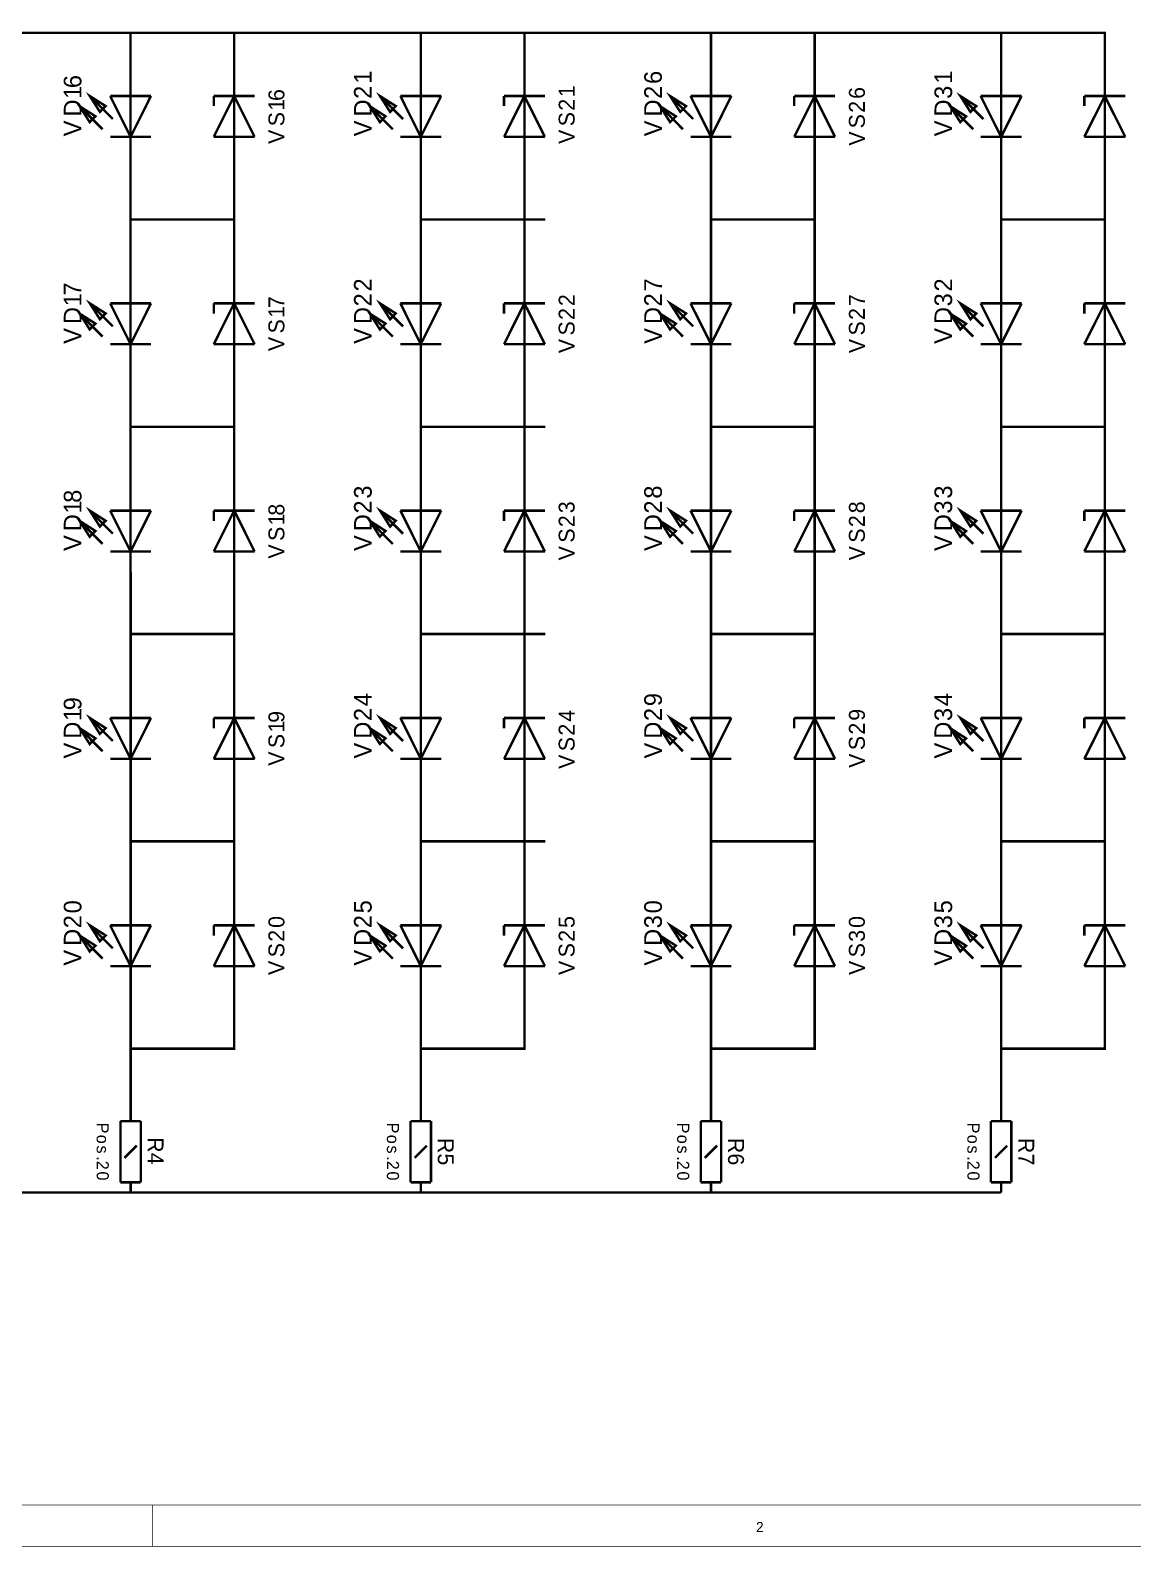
# Model space of a CAD drawing. Header units: millimetres. Extents: x 0 to 35.4, y 0 to 11.1.
# Drawn here: x 5.32 to 10.64, y 0 to 7.31 of the extents above; entities that cross this region are included whole.
import ezdxf

# ---------------------------------------------------------------- set-up
doc = ezdxf.new("R2010")
doc.units = ezdxf.units.MM
doc.header["$MEASUREMENT"] = 0
doc.layers.add('Sheet', color=255, linetype='Continuous')

msp = doc.modelspace()

# ---------------------------------------------------------------- linework, layer by layer
at = {"layer": 'Sheet'}
for points, const_width in [([(0.0017, 11.1), (0.0017, 0), (35.4331, 0), (35.4331, 11.1), (0.0017, 11.1), (0.0017, 11.1)], 0.0039), ([(0.0017, 11.1), (35.4331, 11.1), (35.4331, 0), (0.0017, 0), (0.0017, 11.1)], 0.0039), ([(0.2022, 10.8995), (0.2022, 0.1988), (35.2326, 0.1988), (35.2326, 10.8995), (0.2022, 10.8995), (0.2022, 10.8995)], 0.0039), ([(0.2022, 10.8995), (35.2326, 10.8995), (35.2326, 0.1988), (0.2022, 0.1988), (0.2022, 10.8995)], 0.0039), ([(5.6313, 6.8972), (5.6035, 6.8694), (5.5548, 6.9461), (5.6313, 6.8972)], 0.0118), ([(5.6313, 6.8972), (5.6035, 6.8694), (5.5548, 6.9461), (5.6313, 6.8972)], 0.0039), ([(5.6806, 6.9465), (5.6528, 6.9187), (5.6041, 6.9951), (5.6806, 6.9465)], 0.0118), ([(5.6806, 6.9465), (5.6528, 6.9187), (5.6041, 6.9951), (5.6806, 6.9465)], 0.0039), ([(7.0312, 6.8972), (7.0037, 6.8692), (6.9548, 6.9461), (7.0312, 6.8972)], 0.0118), ([(7.0312, 6.8972), (7.0037, 6.8692), (6.9548, 6.9461), (7.0312, 6.8972)], 0.0039), ([(7.0805, 6.9465), (7.0529, 6.9185), (7.0041, 6.9949), (7.0805, 6.9465)], 0.0118), ([(7.0805, 6.9465), (7.0529, 6.9185), (7.0041, 6.9949), (7.0805, 6.9465)], 0.0039), ([(8.4314, 6.8972), (8.4034, 6.8692), (8.3549, 6.9461), (8.4314, 6.8972)], 0.0118), ([(8.4314, 6.8972), (8.4034, 6.8692), (8.3549, 6.9461), (8.4314, 6.8972)], 0.0039), ([(8.4807, 6.9465), (8.4527, 6.9185), (8.4038, 6.9949), (8.4807, 6.9465)], 0.0118), ([(8.4807, 6.9465), (8.4527, 6.9185), (8.4038, 6.9949), (8.4807, 6.9465)], 0.0039), ([(9.8311, 6.8972), (9.8035, 6.8692), (9.7547, 6.9461), (9.8311, 6.8972)], 0.0118), ([(9.8311, 6.8972), (9.8035, 6.8692), (9.7547, 6.9461), (9.8311, 6.8972)], 0.0039), ([(9.8804, 6.9465), (9.8524, 6.9185), (9.804, 6.9949), (9.8804, 6.9465)], 0.0118), ([(9.8804, 6.9465), (9.8524, 6.9185), (9.804, 6.9949), (9.8804, 6.9465)], 0.0039), ([(5.6806, 5.9464), (5.6528, 5.9186), (5.6041, 5.9951), (5.6806, 5.9464)], 0.0118), ([(5.6806, 5.9464), (5.6528, 5.9186), (5.6041, 5.9951), (5.6806, 5.9464)], 0.0039), ([(7.0805, 5.9464), (7.0529, 5.9184), (7.0041, 5.9949), (7.0805, 5.9464)], 0.0118), ([(7.0805, 5.9464), (7.0529, 5.9184), (7.0041, 5.9949), (7.0805, 5.9464)], 0.0039), ([(8.4807, 5.9464), (8.4527, 5.9184), (8.4038, 5.9949), (8.4807, 5.9464)], 0.0118), ([(8.4807, 5.9464), (8.4527, 5.9184), (8.4038, 5.9949), (8.4807, 5.9464)], 0.0039), ([(9.8804, 5.9464), (9.8524, 5.9184), (9.804, 5.9949), (9.8804, 5.9464)], 0.0118), ([(9.8804, 5.9464), (9.8524, 5.9184), (9.804, 5.9949), (9.8804, 5.9464)], 0.0039), ([(5.6313, 5.8973), (5.6035, 5.8694), (5.5548, 5.946), (5.6313, 5.8973)], 0.0118), ([(5.6313, 5.8973), (5.6035, 5.8694), (5.5548, 5.946), (5.6313, 5.8973)], 0.0039), ([(7.0312, 5.8971), (7.0037, 5.8691), (6.9548, 5.946), (7.0312, 5.8971)], 0.0118), ([(7.0312, 5.8971), (7.0037, 5.8691), (6.9548, 5.946), (7.0312, 5.8971)], 0.0039), ([(8.4314, 5.8971), (8.4034, 5.8691), (8.3549, 5.946), (8.4314, 5.8971)], 0.0118), ([(8.4314, 5.8971), (8.4034, 5.8691), (8.3549, 5.946), (8.4314, 5.8971)], 0.0039), ([(9.8311, 5.8971), (9.8035, 5.8691), (9.7547, 5.946), (9.8311, 5.8971)], 0.0118), ([(9.8311, 5.8971), (9.8035, 5.8691), (9.7547, 5.946), (9.8311, 5.8971)], 0.0039), ([(5.6806, 4.9464), (5.6528, 4.9186), (5.6041, 4.9953), (5.6806, 4.9464)], 0.0118), ([(5.6806, 4.9464), (5.6528, 4.9186), (5.6041, 4.9953), (5.6806, 4.9464)], 0.0039), ([(7.0805, 4.9464), (7.0529, 4.9184), (7.0041, 4.9953), (7.0805, 4.9464)], 0.0118), ([(7.0805, 4.9464), (7.0529, 4.9184), (7.0041, 4.9953), (7.0805, 4.9464)], 0.0039), ([(8.4807, 4.9464), (8.4527, 4.9184), (8.4038, 4.9953), (8.4807, 4.9464)], 0.0118), ([(8.4807, 4.9464), (8.4527, 4.9184), (8.4038, 4.9953), (8.4807, 4.9464)], 0.0039), ([(9.8804, 4.9464), (9.8524, 4.9184), (9.804, 4.9953), (9.8804, 4.9464)], 0.0118), ([(9.8804, 4.9464), (9.8524, 4.9184), (9.804, 4.9953), (9.8804, 4.9464)], 0.0039), ([(5.6313, 4.8973), (5.6035, 4.8695), (5.5548, 4.946), (5.6313, 4.8973)], 0.0118), ([(5.6313, 4.8973), (5.6035, 4.8695), (5.5548, 4.946), (5.6313, 4.8973)], 0.0039), ([(7.0312, 4.8971), (7.0037, 4.8695), (6.9548, 4.946), (7.0312, 4.8971)], 0.0118), ([(7.0312, 4.8971), (7.0037, 4.8695), (6.9548, 4.946), (7.0312, 4.8971)], 0.0039), ([(8.4314, 4.8971), (8.4034, 4.8695), (8.3549, 4.946), (8.4314, 4.8971)], 0.0118), ([(8.4314, 4.8971), (8.4034, 4.8695), (8.3549, 4.946), (8.4314, 4.8971)], 0.0039), ([(9.8311, 4.8971), (9.8035, 4.8695), (9.7547, 4.946), (9.8311, 4.8971)], 0.0118), ([(9.8311, 4.8971), (9.8035, 4.8695), (9.7547, 4.946), (9.8311, 4.8971)], 0.0039), ([(5.6315, 3.897), (5.6035, 3.8695), (5.5551, 3.9459), (5.6315, 3.897)], 0.0118), ([(5.6315, 3.897), (5.6035, 3.8695), (5.5551, 3.9459), (5.6315, 3.897)], 0.0039), ([(5.6808, 3.9463), (5.6528, 3.9183), (5.6043, 3.9952), (5.6808, 3.9463)], 0.0118), ([(5.6808, 3.9463), (5.6528, 3.9183), (5.6043, 3.9952), (5.6808, 3.9463)], 0.0039), ([(7.0312, 3.897), (7.0037, 3.8695), (6.9548, 3.9459), (7.0312, 3.897)], 0.0118), ([(7.0312, 3.897), (7.0037, 3.8695), (6.9548, 3.9459), (7.0312, 3.897)], 0.0039), ([(7.0805, 3.9463), (7.0529, 3.9183), (7.0041, 3.9952), (7.0805, 3.9463)], 0.0118), ([(7.0805, 3.9463), (7.0529, 3.9183), (7.0041, 3.9952), (7.0805, 3.9463)], 0.0039), ([(8.4314, 3.897), (8.4034, 3.8695), (8.3549, 3.9459), (8.4314, 3.897)], 0.0118), ([(8.4314, 3.897), (8.4034, 3.8695), (8.3549, 3.9459), (8.4314, 3.897)], 0.0039), ([(8.4807, 3.9463), (8.4527, 3.9183), (8.4038, 3.9952), (8.4807, 3.9463)], 0.0118), ([(8.4807, 3.9463), (8.4527, 3.9183), (8.4038, 3.9952), (8.4807, 3.9463)], 0.0039), ([(9.8311, 3.897), (9.8035, 3.8695), (9.7547, 3.9459), (9.8311, 3.897)], 0.0118), ([(9.8311, 3.897), (9.8035, 3.8695), (9.7547, 3.9459), (9.8311, 3.897)], 0.0039), ([(9.8804, 3.9463), (9.8524, 3.9183), (9.804, 3.9952), (9.8804, 3.9463)], 0.0118), ([(9.8804, 3.9463), (9.8524, 3.9183), (9.804, 3.9952), (9.8804, 3.9463)], 0.0039), ([(5.6808, 2.9463), (5.6528, 2.9187), (5.6043, 2.9951), (5.6808, 2.9463)], 0.0118), ([(5.6808, 2.9463), (5.6528, 2.9187), (5.6043, 2.9951), (5.6808, 2.9463)], 0.0039), ([(7.0805, 2.9463), (7.0529, 2.9187), (7.0041, 2.9951), (7.0805, 2.9463)], 0.0118), ([(7.0805, 2.9463), (7.0529, 2.9187), (7.0041, 2.9951), (7.0805, 2.9463)], 0.0039), ([(8.4807, 2.9463), (8.4527, 2.9187), (8.4038, 2.9951), (8.4807, 2.9463)], 0.0118), ([(8.4807, 2.9463), (8.4527, 2.9187), (8.4038, 2.9951), (8.4807, 2.9463)], 0.0039), ([(9.8804, 2.9463), (9.8524, 2.9187), (9.804, 2.9951), (9.8804, 2.9463)], 0.0118), ([(9.8804, 2.9463), (9.8524, 2.9187), (9.804, 2.9951), (9.8804, 2.9463)], 0.0039), ([(5.6315, 2.897), (5.6035, 2.8694), (5.5551, 2.9459), (5.6315, 2.897)], 0.0118), ([(5.6315, 2.897), (5.6035, 2.8694), (5.5551, 2.9459), (5.6315, 2.897)], 0.0039), ([(7.0312, 2.897), (7.0037, 2.8694), (6.9548, 2.9459), (7.0312, 2.897)], 0.0118), ([(7.0312, 2.897), (7.0037, 2.8694), (6.9548, 2.9459), (7.0312, 2.897)], 0.0039), ([(8.4314, 2.897), (8.4034, 2.8694), (8.3549, 2.9459), (8.4314, 2.897)], 0.0118), ([(8.4314, 2.897), (8.4034, 2.8694), (8.3549, 2.9459), (8.4314, 2.897)], 0.0039), ([(9.8311, 2.897), (9.8035, 2.8694), (9.7547, 2.9459), (9.8311, 2.897)], 0.0118), ([(9.8311, 2.897), (9.8035, 2.8694), (9.7547, 2.9459), (9.8311, 2.897)], 0.0039)]:
    msp.add_lwpolyline(points, close=True, dxfattribs=dict(at, const_width=const_width))
for points, const_width in [([(1.6015, 7.0935), (1.6015, 7.2999), (2.1011, 7.2999), (3.0012, 7.2999), (3.5012, 7.2999), (4.4009, 7.2999), (4.9009, 7.2999), (5.8011, 7.2999), (6.3011, 7.2999), (7.2008, 7.2999), (7.7008, 7.2999), (8.601, 7.2999), (9.101, 7.2999), (10.0007, 7.2999), (10.5007, 7.2999), (10.5007, 7.0935)], 0.0118), ([(5.8009, 7.0935), (5.8009, 7.2999)], 0.0118), ([(6.3009, 7.2999), (6.3009, 7.0935)], 0.0118), ([(7.2008, 7.0935), (7.2008, 7.2999)], 0.0118), ([(7.7008, 7.2999), (7.7008, 7.0935)], 0.0118), ([(8.601, 7.0935), (8.601, 7.2999)], 0.0118), ([(9.101, 7.2999), (9.101, 7.0935)], 0.0118), ([(10.0007, 7.0935), (10.0007, 7.2999)], 0.0118), ([(5.8009, 6.9951), (5.8009, 7.0935)], 0.0118), ([(6.3009, 6.9951), (6.3009, 7.0935)], 0.0118), ([(7.2008, 6.9949), (7.2008, 7.0935)], 0.0118), ([(7.7008, 6.9949), (7.7008, 7.0935)], 0.0118), ([(8.601, 6.9949), (8.601, 7.0935)], 0.0118), ([(9.101, 6.9949), (9.101, 7.0935)], 0.0118), ([(10.0007, 6.9949), (10.0007, 7.0935)], 0.0118), ([(10.5007, 6.9949), (10.5007, 7.0935)], 0.0118), ([(5.6662, 6.8345), (5.5548, 6.9461)], 0.0118), ([(5.7155, 6.8838), (5.6041, 6.9951)], 0.0118), ([(5.6806, 6.9465), (5.6041, 6.9951)], 0.0118), ([(5.6528, 6.9187), (5.6041, 6.9951)], 0.0118), ([(5.7025, 6.9951), (5.8992, 6.9951)], 0.0118), ([(5.7025, 6.9951), (5.8009, 6.7984)], 0.0118), ([(5.8992, 6.9951), (5.8009, 6.7984)], 0.0118), ([(5.8009, 6.7984), (5.8009, 6.9951)], 0.0118), ([(6.3992, 6.9951), (6.2025, 6.9951)], 0.0118), ([(6.2025, 6.7984), (6.3009, 6.9951)], 0.0118), ([(6.2025, 6.9951), (6.2025, 6.9461)], 0.0118), ([(6.3009, 6.7984), (6.3009, 6.9951)], 0.0118), ([(6.3009, 6.9951), (6.3992, 6.7984)], 0.0118), ([(7.0663, 6.8345), (6.9548, 6.9461)], 0.0118), ([(7.1156, 6.8838), (7.0041, 6.9949)], 0.0118), ([(7.0805, 6.9465), (7.0041, 6.9949)], 0.0118), ([(7.0529, 6.9185), (7.0041, 6.9949)], 0.0118), ([(7.1027, 6.9949), (7.2994, 6.9949)], 0.0118), ([(7.1027, 6.9949), (7.2008, 6.7982)], 0.0118), ([(7.2994, 6.9949), (7.2008, 6.7982)], 0.0118), ([(7.2008, 6.7982), (7.2008, 6.9949)], 0.0118), ([(7.7994, 6.9949), (7.6026, 6.9949)], 0.0118), ([(7.6026, 6.7982), (7.7008, 6.9949)], 0.0118), ([(7.6026, 6.9949), (7.6026, 6.9461)], 0.0118), ([(7.7008, 6.7982), (7.7008, 6.9949)], 0.0118), ([(7.7008, 6.9949), (7.7994, 6.7982)], 0.0118), ([(8.466, 6.8345), (8.3549, 6.9461)], 0.0118), ([(8.5153, 6.8838), (8.4038, 6.9949)], 0.0118), ([(8.4807, 6.9465), (8.4038, 6.9949)], 0.0118), ([(8.4527, 6.9185), (8.4038, 6.9949)], 0.0118), ([(8.5024, 6.9949), (8.6991, 6.9949)], 0.0118), ([(8.5024, 6.9949), (8.601, 6.7982)], 0.0118), ([(8.6991, 6.9949), (8.601, 6.7982)], 0.0118), ([(8.601, 6.7982), (8.601, 6.9949)], 0.0118), ([(9.1991, 6.9949), (9.0024, 6.9949)], 0.0118), ([(9.0024, 6.7982), (9.101, 6.9949)], 0.0118), ([(9.0024, 6.9949), (9.0024, 6.9461)], 0.0118), ([(9.101, 6.7982), (9.101, 6.9949)], 0.0118), ([(9.101, 6.9949), (9.1991, 6.7982)], 0.0118), ([(9.8662, 6.8345), (9.7547, 6.9461)], 0.0118), ([(9.9151, 6.8838), (9.804, 6.9949)], 0.0118), ([(9.8804, 6.9465), (9.804, 6.9949)], 0.0118), ([(9.8524, 6.9185), (9.804, 6.9949)], 0.0118), ([(9.9021, 6.9949), (10.0993, 6.9949)], 0.0118), ([(9.9021, 6.9949), (10.0007, 6.7982)], 0.0118), ([(10.0993, 6.9949), (10.0007, 6.7982)], 0.0118), ([(10.0007, 6.7982), (10.0007, 6.9949)], 0.0118), ([(10.5993, 6.9949), (10.4021, 6.9949)], 0.0118), ([(10.4021, 6.7982), (10.5007, 6.9949)], 0.0118), ([(10.4021, 6.9949), (10.4021, 6.9461)], 0.0118), ([(10.5007, 6.7982), (10.5007, 6.9949)], 0.0118), ([(10.5007, 6.9949), (10.5993, 6.7982)], 0.0118), ([(5.7025, 6.7984), (5.8992, 6.7984)], 0.0118), ([(5.8009, 6.7984), (5.8009, 6.6998)], 0.0118), ([(6.3992, 6.7984), (6.2025, 6.7984)], 0.0118), ([(6.3009, 6.7984), (6.3009, 6.6998)], 0.0118), ([(7.1027, 6.7982), (7.2994, 6.7982)], 0.0118), ([(7.2008, 6.7982), (7.2008, 6.6996)], 0.0118), ([(7.7994, 6.7982), (7.6026, 6.7982)], 0.0118), ([(7.7008, 6.7982), (7.7008, 6.6996)], 0.0118), ([(8.5024, 6.7982), (8.6991, 6.7982)], 0.0118), ([(8.601, 6.7982), (8.601, 6.6996)], 0.0118), ([(9.1991, 6.7982), (9.0024, 6.7982)], 0.0118), ([(9.101, 6.7982), (9.101, 6.6996)], 0.0118), ([(9.9021, 6.7982), (10.0993, 6.7982)], 0.0118), ([(10.0007, 6.7982), (10.0007, 6.6996)], 0.0118), ([(10.5993, 6.7982), (10.4021, 6.7982)], 0.0118), ([(10.5007, 6.7982), (10.5007, 6.6996)], 0.0118), ([(5.8009, 6.6998), (5.8009, 6.3999), (5.8009, 6.0937)], 0.0118), ([(6.3009, 6.6998), (6.3009, 6.3999), (6.3009, 6.0937)], 0.0118), ([(7.2008, 6.6996), (7.2008, 6.3997)], 0.0118), ([(7.7008, 6.6996), (7.7008, 6.3997), (7.7008, 6.0935)], 0.0118), ([(8.601, 6.6996), (8.601, 6.3997), (8.601, 6.0935)], 0.0118), ([(9.101, 6.6996), (9.101, 6.3997), (9.101, 6.0935)], 0.0118), ([(10.0007, 6.6996), (10.0007, 6.3997), (10.0007, 6.0935)], 0.0118), ([(10.5007, 6.6996), (10.5007, 6.3997), (10.5007, 6.0935)], 0.0118), ([(6.3009, 6.3999), (5.8009, 6.3999)], 0.0118), ([(7.2008, 6.0935), (7.2008, 6.3997), (7.7008, 6.3997), (7.8011, 6.3997)], 0.0118), ([(9.101, 6.3997), (8.601, 6.3997)], 0.0118), ([(10.5007, 6.3997), (10.0007, 6.3997)], 0.0118), ([(5.8009, 5.9951), (5.8009, 6.0937)], 0.0118), ([(6.3009, 5.9951), (6.3009, 6.0937)], 0.0118), ([(7.2008, 5.9949), (7.2008, 6.0935)], 0.0118), ([(7.7008, 5.9949), (7.7008, 6.0935)], 0.0118), ([(8.601, 5.9949), (8.601, 6.0935)], 0.0118), ([(9.101, 5.9949), (9.101, 6.0935)], 0.0118), ([(10.0007, 5.9949), (10.0007, 6.0935)], 0.0118), ([(10.5007, 5.9949), (10.5007, 6.0935)], 0.0118), ([(5.7155, 5.8838), (5.6041, 5.9951)], 0.0118), ([(5.6806, 5.9464), (5.6041, 5.9951)], 0.0118), ([(5.6528, 5.9186), (5.6041, 5.9951)], 0.0118), ([(5.7025, 5.9951), (5.8992, 5.9951)], 0.0118), ([(5.7025, 5.9951), (5.8009, 5.7983)], 0.0118), ([(5.8992, 5.9951), (5.8009, 5.7983)], 0.0118), ([(5.8009, 5.7983), (5.8009, 5.9951)], 0.0118), ([(6.3992, 5.9951), (6.2025, 5.9951)], 0.0118), ([(6.2025, 5.7983), (6.3009, 5.9951)], 0.0118), ([(6.2025, 5.9951), (6.2025, 5.946)], 0.0118), ([(6.3009, 5.7983), (6.3009, 5.9951)], 0.0118), ([(6.3009, 5.9951), (6.3992, 5.7983)], 0.0118), ([(7.1156, 5.8838), (7.0041, 5.9949)], 0.0118), ([(7.0805, 5.9464), (7.0041, 5.9949)], 0.0118), ([(7.0529, 5.9184), (7.0041, 5.9949)], 0.0118), ([(7.1027, 5.9949), (7.2994, 5.9949)], 0.0118), ([(7.1027, 5.9949), (7.2008, 5.7981)], 0.0118), ([(7.2994, 5.9949), (7.2008, 5.7981)], 0.0118), ([(7.2008, 5.7981), (7.2008, 5.9949)], 0.0118), ([(7.7994, 5.9949), (7.6026, 5.9949)], 0.0118), ([(7.6026, 5.7981), (7.7008, 5.9949)], 0.0118), ([(7.6026, 5.9949), (7.6026, 5.946)], 0.0118), ([(7.7008, 5.7981), (7.7008, 5.9949)], 0.0118), ([(7.7008, 5.9949), (7.7994, 5.7981)], 0.0118), ([(8.5153, 5.8838), (8.4038, 5.9949)], 0.0118), ([(8.4807, 5.9464), (8.4038, 5.9949)], 0.0118), ([(8.4527, 5.9184), (8.4038, 5.9949)], 0.0118), ([(8.5024, 5.9949), (8.6991, 5.9949)], 0.0118), ([(8.5024, 5.9949), (8.601, 5.7981)], 0.0118), ([(8.6991, 5.9949), (8.601, 5.7981)], 0.0118), ([(8.601, 5.7981), (8.601, 5.9949)], 0.0118), ([(9.1991, 5.9949), (9.0024, 5.9949)], 0.0118), ([(9.0024, 5.7981), (9.101, 5.9949)], 0.0118), ([(9.0024, 5.9949), (9.0024, 5.946)], 0.0118), ([(9.101, 5.7981), (9.101, 5.9949)], 0.0118), ([(9.101, 5.9949), (9.1991, 5.7981)], 0.0118), ([(9.9151, 5.8838), (9.804, 5.9949)], 0.0118), ([(9.8804, 5.9464), (9.804, 5.9949)], 0.0118), ([(9.8524, 5.9184), (9.804, 5.9949)], 0.0118), ([(9.9021, 5.9949), (10.0993, 5.9949)], 0.0118), ([(9.9021, 5.9949), (10.0007, 5.7981)], 0.0118), ([(10.0993, 5.9949), (10.0007, 5.7981)], 0.0118), ([(10.0007, 5.7981), (10.0007, 5.9949)], 0.0118), ([(10.5993, 5.9949), (10.4021, 5.9949)], 0.0118), ([(10.4021, 5.7981), (10.5007, 5.9949)], 0.0118), ([(10.4021, 5.9949), (10.4021, 5.946)], 0.0118), ([(10.5007, 5.7981), (10.5007, 5.9949)], 0.0118), ([(10.5007, 5.9949), (10.5993, 5.7981)], 0.0118), ([(5.6662, 5.8347), (5.5548, 5.946)], 0.0118), ([(7.0663, 5.8345), (6.9548, 5.946)], 0.0118), ([(8.466, 5.8345), (8.3549, 5.946)], 0.0118), ([(9.8662, 5.8345), (9.7547, 5.946)], 0.0118), ([(5.7025, 5.7983), (5.8992, 5.7983)], 0.0118), ([(5.8009, 5.7983), (5.8009, 5.7)], 0.0118), ([(6.3992, 5.7983), (6.2025, 5.7983)], 0.0118), ([(6.3009, 5.7983), (6.3009, 5.7)], 0.0118), ([(7.1027, 5.7981), (7.2994, 5.7981)], 0.0118), ([(7.2008, 5.7981), (7.2008, 5.7)], 0.0118), ([(7.7994, 5.7981), (7.6026, 5.7981)], 0.0118), ([(7.7008, 5.7981), (7.7008, 5.7)], 0.0118), ([(8.5024, 5.7981), (8.6991, 5.7981)], 0.0118), ([(8.601, 5.7981), (8.601, 5.7)], 0.0118), ([(9.1991, 5.7981), (9.0024, 5.7981)], 0.0118), ([(9.101, 5.7981), (9.101, 5.7)], 0.0118), ([(9.9021, 5.7981), (10.0993, 5.7981)], 0.0118), ([(10.0007, 5.7981), (10.0007, 5.7)], 0.0118), ([(10.5993, 5.7981), (10.4021, 5.7981)], 0.0118), ([(10.5007, 5.7981), (10.5007, 5.7)], 0.0118), ([(5.8009, 5.7), (5.8009, 5.3998), (5.8009, 5.0936)], 0.0118), ([(6.3009, 5.7), (6.3009, 5.3998), (6.3009, 5.0936)], 0.0118), ([(7.2008, 5.7), (7.2008, 5.3996)], 0.0118), ([(7.7008, 5.7), (7.7008, 5.3996), (7.7008, 5.0934)], 0.0118), ([(8.601, 5.7), (8.601, 5.3996), (8.601, 5.0934)], 0.0118), ([(9.101, 5.7), (9.101, 5.3996), (9.101, 5.0934)], 0.0118), ([(10.0007, 5.7), (10.0007, 5.3996), (10.0007, 5.0934)], 0.0118), ([(10.5007, 5.7), (10.5007, 5.3996), (10.5007, 5.0934)], 0.0118), ([(6.3009, 5.3998), (5.8009, 5.3998)], 0.0118), ([(7.2008, 5.0934), (7.2008, 5.3996), (7.7008, 5.3996), (7.8011, 5.3996)], 0.0118), ([(9.101, 5.3996), (8.601, 5.3996)], 0.0118), ([(10.5007, 5.3996), (10.0007, 5.3996)], 0.0118), ([(5.8009, 4.9953), (5.8009, 5.0936)], 0.0118), ([(6.3009, 4.9953), (6.3009, 5.0936)], 0.0118), ([(7.2008, 4.9953), (7.2008, 5.0934)], 0.0118), ([(7.7008, 4.9953), (7.7008, 5.0934)], 0.0118), ([(8.601, 4.9953), (8.601, 5.0934)], 0.0118), ([(9.101, 4.9953), (9.101, 5.0934)], 0.0118), ([(10.0007, 4.9953), (10.0007, 5.0934)], 0.0118), ([(10.5007, 4.9953), (10.5007, 5.0934)], 0.0118), ([(5.7155, 4.8837), (5.6041, 4.9953)], 0.0118), ([(5.6806, 4.9464), (5.6041, 4.9953)], 0.0118), ([(5.6528, 4.9186), (5.6041, 4.9953)], 0.0118), ([(5.7025, 4.9953), (5.8992, 4.9953)], 0.0118), ([(5.7025, 4.9953), (5.8009, 4.7983)], 0.0118), ([(5.8992, 4.9953), (5.8009, 4.7983)], 0.0118), ([(5.8009, 4.7983), (5.8009, 4.9953)], 0.0118), ([(6.3992, 4.9953), (6.2025, 4.9953)], 0.0118), ([(6.2025, 4.7983), (6.3009, 4.9953)], 0.0118), ([(6.2025, 4.9953), (6.2025, 4.946)], 0.0118), ([(6.3009, 4.7983), (6.3009, 4.9953)], 0.0118), ([(6.3009, 4.9953), (6.3992, 4.7983)], 0.0118), ([(7.1156, 4.8837), (7.0041, 4.9953)], 0.0118), ([(7.0805, 4.9464), (7.0041, 4.9953)], 0.0118), ([(7.0529, 4.9184), (7.0041, 4.9953)], 0.0118), ([(7.1027, 4.9953), (7.2994, 4.9953)], 0.0118), ([(7.1027, 4.9953), (7.2008, 4.7981)], 0.0118), ([(7.2994, 4.9953), (7.2008, 4.7981)], 0.0118), ([(7.2008, 4.7981), (7.2008, 4.9953)], 0.0118), ([(7.7994, 4.9953), (7.6026, 4.9953)], 0.0118), ([(7.6026, 4.7981), (7.7008, 4.9953)], 0.0118), ([(7.6026, 4.9953), (7.6026, 4.946)], 0.0118), ([(7.7008, 4.7981), (7.7008, 4.9953)], 0.0118), ([(7.7008, 4.9953), (7.7994, 4.7981)], 0.0118), ([(8.5153, 4.8837), (8.4038, 4.9953)], 0.0118), ([(8.4807, 4.9464), (8.4038, 4.9953)], 0.0118), ([(8.4527, 4.9184), (8.4038, 4.9953)], 0.0118), ([(8.5024, 4.9953), (8.6991, 4.9953)], 0.0118), ([(8.5024, 4.9953), (8.601, 4.7981)], 0.0118), ([(8.6991, 4.9953), (8.601, 4.7981)], 0.0118), ([(8.601, 4.7981), (8.601, 4.9953)], 0.0118), ([(9.1991, 4.9953), (9.0024, 4.9953)], 0.0118), ([(9.0024, 4.7981), (9.101, 4.9953)], 0.0118), ([(9.0024, 4.9953), (9.0024, 4.946)], 0.0118), ([(9.101, 4.7981), (9.101, 4.9953)], 0.0118), ([(9.101, 4.9953), (9.1991, 4.7981)], 0.0118), ([(9.9151, 4.8837), (9.804, 4.9953)], 0.0118), ([(9.8804, 4.9464), (9.804, 4.9953)], 0.0118), ([(9.8524, 4.9184), (9.804, 4.9953)], 0.0118), ([(9.9021, 4.9953), (10.0993, 4.9953)], 0.0118), ([(9.9021, 4.9953), (10.0007, 4.7981)], 0.0118), ([(10.0993, 4.9953), (10.0007, 4.7981)], 0.0118), ([(10.0007, 4.7981), (10.0007, 4.9953)], 0.0118), ([(10.5993, 4.9953), (10.4021, 4.9953)], 0.0118), ([(10.4021, 4.7981), (10.5007, 4.9953)], 0.0118), ([(10.4021, 4.9953), (10.4021, 4.946)], 0.0118), ([(10.5007, 4.7981), (10.5007, 4.9953)], 0.0118), ([(10.5007, 4.9953), (10.5993, 4.7981)], 0.0118), ([(5.6662, 4.8346), (5.5548, 4.946)], 0.0118), ([(7.0663, 4.8344), (6.9548, 4.946)], 0.0118), ([(8.466, 4.8344), (8.3549, 4.946)], 0.0118), ([(9.8662, 4.8344), (9.7547, 4.946)], 0.0118), ([(5.7025, 4.7983), (5.8992, 4.7983)], 0.0118), ([(5.8009, 4.7983), (5.8009, 4.6999)], 0.0118), ([(6.3992, 4.7983), (6.2025, 4.7983)], 0.0118), ([(6.3009, 4.7983), (6.3009, 4.6999)], 0.0118), ([(7.1027, 4.7981), (7.2994, 4.7981)], 0.0118), ([(7.2008, 4.7981), (7.2008, 4.6999)], 0.0118), ([(7.7994, 4.7981), (7.6026, 4.7981)], 0.0118), ([(7.7008, 4.7981), (7.7008, 4.6999)], 0.0118), ([(8.5024, 4.7981), (8.6991, 4.7981)], 0.0118), ([(8.601, 4.7981), (8.601, 4.6999)], 0.0118), ([(9.1991, 4.7981), (9.0024, 4.7981)], 0.0118), ([(9.101, 4.7981), (9.101, 4.6999)], 0.0118), ([(9.9021, 4.7981), (10.0993, 4.7981)], 0.0118), ([(10.0007, 4.7981), (10.0007, 4.6999)], 0.0118), ([(10.5993, 4.7981), (10.4021, 4.7981)], 0.0118), ([(10.5007, 4.7981), (10.5007, 4.6999)], 0.0118), ([(5.8011, 4.6999), (5.8011, 4.4), (5.8011, 4.0934)], 0.0118), ([(6.3011, 4.6999), (6.3011, 4.4), (6.3011, 4.0934)], 0.0118), ([(7.2008, 4.6999), (7.2008, 4.4)], 0.0118), ([(7.7008, 4.6999), (7.7008, 4.4), (7.7008, 4.0934)], 0.0118), ([(8.601, 4.6999), (8.601, 4.4), (8.601, 4.0934)], 0.0118), ([(9.101, 4.6999), (9.101, 4.4), (9.101, 4.0934)], 0.0118), ([(10.0007, 4.6999), (10.0007, 4.4), (10.0007, 4.0934)], 0.0118), ([(10.5007, 4.6999), (10.5007, 4.4), (10.5007, 4.0934)], 0.0118), ([(6.3009, 4.4), (5.8009, 4.4)], 0.0118), ([(7.2008, 4.0934), (7.2008, 4.4), (7.7008, 4.4), (7.8011, 4.4)], 0.0118), ([(9.101, 4.4), (8.601, 4.4)], 0.0118), ([(10.5007, 4.4), (10.0007, 4.4)], 0.0118), ([(5.8011, 3.9952), (5.8011, 4.0934)], 0.0118), ([(6.3011, 3.9952), (6.3011, 4.0934)], 0.0118), ([(7.2008, 3.9952), (7.2008, 4.0934)], 0.0118), ([(7.7008, 3.9952), (7.7008, 4.0934)], 0.0118), ([(8.601, 3.9952), (8.601, 4.0934)], 0.0118), ([(9.101, 3.9952), (9.101, 4.0934)], 0.0118), ([(10.0007, 3.9952), (10.0007, 4.0934)], 0.0118), ([(10.5007, 3.9952), (10.5007, 4.0934)], 0.0118), ([(5.6662, 3.8344), (5.5551, 3.9459)], 0.0118), ([(5.7155, 3.8837), (5.6043, 3.9952)], 0.0118), ([(5.6808, 3.9463), (5.6043, 3.9952)], 0.0118), ([(5.6528, 3.9183), (5.6043, 3.9952)], 0.0118), ([(5.7025, 3.9952), (5.8992, 3.9952)], 0.0118), ([(5.7025, 3.9952), (5.8011, 3.798)], 0.0118), ([(5.8992, 3.9952), (5.8011, 3.798)], 0.0118), ([(5.8011, 3.798), (5.8011, 3.9952)], 0.0118), ([(6.3992, 3.9952), (6.2025, 3.9952)], 0.0118), ([(6.2025, 3.798), (6.3011, 3.9952)], 0.0118), ([(6.2025, 3.9952), (6.2025, 3.9459)], 0.0118), ([(6.3011, 3.798), (6.3011, 3.9952)], 0.0118), ([(6.3011, 3.9952), (6.3992, 3.798)], 0.0118), ([(7.0663, 3.8344), (6.9548, 3.9459)], 0.0118), ([(7.1156, 3.8837), (7.0041, 3.9952)], 0.0118), ([(7.0805, 3.9463), (7.0041, 3.9952)], 0.0118), ([(7.0529, 3.9183), (7.0041, 3.9952)], 0.0118), ([(7.1027, 3.9952), (7.2994, 3.9952)], 0.0118), ([(7.1027, 3.9952), (7.2008, 3.798)], 0.0118), ([(7.2994, 3.9952), (7.2008, 3.798)], 0.0118), ([(7.2008, 3.798), (7.2008, 3.9952)], 0.0118), ([(7.7994, 3.9952), (7.6026, 3.9952)], 0.0118), ([(7.6026, 3.798), (7.7008, 3.9952)], 0.0118), ([(7.6026, 3.9952), (7.6026, 3.9459)], 0.0118), ([(7.7008, 3.798), (7.7008, 3.9952)], 0.0118), ([(7.7008, 3.9952), (7.7994, 3.798)], 0.0118), ([(8.466, 3.8344), (8.3549, 3.9459)], 0.0118), ([(8.5153, 3.8837), (8.4038, 3.9952)], 0.0118), ([(8.4807, 3.9463), (8.4038, 3.9952)], 0.0118), ([(8.4527, 3.9183), (8.4038, 3.9952)], 0.0118), ([(8.5024, 3.9952), (8.6991, 3.9952)], 0.0118), ([(8.5024, 3.9952), (8.601, 3.798)], 0.0118), ([(8.6991, 3.9952), (8.601, 3.798)], 0.0118), ([(8.601, 3.798), (8.601, 3.9952)], 0.0118), ([(9.1991, 3.9952), (9.0024, 3.9952)], 0.0118), ([(9.0024, 3.798), (9.101, 3.9952)], 0.0118), ([(9.0024, 3.9952), (9.0024, 3.9459)], 0.0118), ([(9.101, 3.798), (9.101, 3.9952)], 0.0118), ([(9.101, 3.9952), (9.1991, 3.798)], 0.0118), ([(9.8662, 3.8344), (9.7547, 3.9459)], 0.0118), ([(9.9151, 3.8837), (9.804, 3.9952)], 0.0118), ([(9.8804, 3.9463), (9.804, 3.9952)], 0.0118), ([(9.8524, 3.9183), (9.804, 3.9952)], 0.0118), ([(9.9021, 3.9952), (10.0993, 3.9952)], 0.0118), ([(9.9021, 3.9952), (10.0007, 3.798)], 0.0118), ([(10.0993, 3.9952), (10.0007, 3.798)], 0.0118), ([(10.0007, 3.798), (10.0007, 3.9952)], 0.0118), ([(10.5993, 3.9952), (10.4021, 3.9952)], 0.0118), ([(10.4021, 3.798), (10.5007, 3.9952)], 0.0118), ([(10.4021, 3.9952), (10.4021, 3.9459)], 0.0118), ([(10.5007, 3.798), (10.5007, 3.9952)], 0.0118), ([(10.5007, 3.9952), (10.5993, 3.798)], 0.0118), ([(5.7025, 3.798), (5.8992, 3.798)], 0.0118), ([(5.8011, 3.798), (5.8011, 3.6999)], 0.0118), ([(6.3992, 3.798), (6.2025, 3.798)], 0.0118), ([(6.3011, 3.798), (6.3011, 3.6999)], 0.0118), ([(7.1027, 3.798), (7.2994, 3.798)], 0.0118), ([(7.2008, 3.798), (7.2008, 3.6999)], 0.0118), ([(7.7994, 3.798), (7.6026, 3.798)], 0.0118), ([(7.7008, 3.798), (7.7008, 3.6999)], 0.0118), ([(8.5024, 3.798), (8.6991, 3.798)], 0.0118), ([(8.601, 3.798), (8.601, 3.6999)], 0.0118), ([(9.1991, 3.798), (9.0024, 3.798)], 0.0118), ([(9.101, 3.798), (9.101, 3.6999)], 0.0118), ([(9.9021, 3.798), (10.0993, 3.798)], 0.0118), ([(10.0007, 3.798), (10.0007, 3.6999)], 0.0118), ([(10.5993, 3.798), (10.4021, 3.798)], 0.0118), ([(10.5007, 3.798), (10.5007, 3.6999)], 0.0118), ([(5.8011, 3.6999), (5.8011, 3.3999), (5.8011, 3.0933)], 0.0118), ([(6.3011, 3.6999), (6.3011, 3.3999), (6.3011, 3.0933)], 0.0118), ([(7.2008, 3.6999), (7.2008, 3.3999)], 0.0118), ([(7.7008, 3.6999), (7.7008, 3.3999), (7.7008, 3.0933)], 0.0118), ([(8.601, 3.6999), (8.601, 3.3999), (8.601, 3.0933)], 0.0118), ([(9.101, 3.6999), (9.101, 3.3999), (9.101, 3.0933)], 0.0118), ([(10.0007, 3.6999), (10.0007, 3.3999), (10.0007, 3.0933)], 0.0118), ([(10.5007, 3.6999), (10.5007, 3.3999), (10.5007, 3.0933)], 0.0118), ([(6.3011, 3.3999), (5.8011, 3.3999)], 0.0118), ([(7.2008, 3.0933), (7.2008, 3.3999), (7.7008, 3.3999), (7.8011, 3.3999)], 0.0118), ([(9.101, 3.3999), (8.601, 3.3999)], 0.0118), ([(10.5007, 3.3999), (10.0007, 3.3999)], 0.0118), ([(5.8011, 2.9951), (5.8011, 3.0933)], 0.0118), ([(6.3011, 2.9951), (6.3011, 3.0933)], 0.0118), ([(7.2008, 2.9951), (7.2008, 3.0933)], 0.0118), ([(7.7008, 2.9951), (7.7008, 3.0933)], 0.0118), ([(8.601, 2.9951), (8.601, 3.0933)], 0.0118), ([(9.101, 2.9951), (9.101, 3.0933)], 0.0118), ([(10.0007, 2.9951), (10.0007, 3.0933)], 0.0118), ([(10.5007, 2.9951), (10.5007, 3.0933)], 0.0118), ([(5.7155, 2.8836), (5.6043, 2.9951)], 0.0118), ([(5.6808, 2.9463), (5.6043, 2.9951)], 0.0118), ([(5.6528, 2.9187), (5.6043, 2.9951)], 0.0118), ([(5.7025, 2.9951), (5.8992, 2.9951)], 0.0118), ([(5.7025, 2.9951), (5.8011, 2.7984)], 0.0118), ([(5.8992, 2.9951), (5.8011, 2.7984)], 0.0118), ([(5.8011, 2.7984), (5.8011, 2.9951)], 0.0118), ([(6.3992, 2.9951), (6.2025, 2.9951)], 0.0118), ([(6.2025, 2.7984), (6.3011, 2.9951)], 0.0118), ([(6.2025, 2.9951), (6.2025, 2.9459)], 0.0118), ([(6.3011, 2.7984), (6.3011, 2.9951)], 0.0118), ([(6.3011, 2.9951), (6.3992, 2.7984)], 0.0118), ([(7.1156, 2.8836), (7.0041, 2.9951)], 0.0118), ([(7.0805, 2.9463), (7.0041, 2.9951)], 0.0118), ([(7.0529, 2.9187), (7.0041, 2.9951)], 0.0118), ([(7.1027, 2.9951), (7.2994, 2.9951)], 0.0118), ([(7.1027, 2.9951), (7.2008, 2.7984)], 0.0118), ([(7.2994, 2.9951), (7.2008, 2.7984)], 0.0118), ([(7.2008, 2.7984), (7.2008, 2.9951)], 0.0118), ([(7.7994, 2.9951), (7.6026, 2.9951)], 0.0118), ([(7.6026, 2.7984), (7.7008, 2.9951)], 0.0118), ([(7.6026, 2.9951), (7.6026, 2.9459)], 0.0118), ([(7.7008, 2.7984), (7.7008, 2.9951)], 0.0118), ([(7.7008, 2.9951), (7.7994, 2.7984)], 0.0118), ([(8.5153, 2.8836), (8.4038, 2.9951)], 0.0118), ([(8.4807, 2.9463), (8.4038, 2.9951)], 0.0118), ([(8.4527, 2.9187), (8.4038, 2.9951)], 0.0118), ([(8.5024, 2.9951), (8.6991, 2.9951)], 0.0118), ([(8.5024, 2.9951), (8.601, 2.7984)], 0.0118), ([(8.6991, 2.9951), (8.601, 2.7984)], 0.0118), ([(8.601, 2.7984), (8.601, 2.9951)], 0.0118), ([(9.1991, 2.9951), (9.0024, 2.9951)], 0.0118), ([(9.0024, 2.7984), (9.101, 2.9951)], 0.0118), ([(9.0024, 2.9951), (9.0024, 2.9459)], 0.0118), ([(9.101, 2.7984), (9.101, 2.9951)], 0.0118), ([(9.101, 2.9951), (9.1991, 2.7984)], 0.0118), ([(9.9151, 2.8836), (9.804, 2.9951)], 0.0118), ([(9.8804, 2.9463), (9.804, 2.9951)], 0.0118), ([(9.8524, 2.9187), (9.804, 2.9951)], 0.0118), ([(9.9021, 2.9951), (10.0993, 2.9951)], 0.0118), ([(9.9021, 2.9951), (10.0007, 2.7984)], 0.0118), ([(10.0993, 2.9951), (10.0007, 2.7984)], 0.0118), ([(10.0007, 2.7984), (10.0007, 2.9951)], 0.0118), ([(10.5993, 2.9951), (10.4021, 2.9951)], 0.0118), ([(10.4021, 2.7984), (10.5007, 2.9951)], 0.0118), ([(10.4021, 2.9951), (10.4021, 2.9459)], 0.0118), ([(10.5007, 2.7984), (10.5007, 2.9951)], 0.0118), ([(10.5007, 2.9951), (10.5993, 2.7984)], 0.0118), ([(5.6662, 2.8343), (5.5551, 2.9459)], 0.0118), ([(7.0663, 2.8343), (6.9548, 2.9459)], 0.0118), ([(8.466, 2.8343), (8.3549, 2.9459)], 0.0118), ([(9.8662, 2.8343), (9.7547, 2.9459)], 0.0118), ([(5.7025, 2.7984), (5.8992, 2.7984)], 0.0118), ([(5.8011, 2.7984), (5.8011, 2.6998)], 0.0118), ([(6.3992, 2.7984), (6.2025, 2.7984)], 0.0118), ([(6.3011, 2.7984), (6.3011, 2.6998)], 0.0118), ([(7.1027, 2.7984), (7.2994, 2.7984)], 0.0118), ([(7.2008, 2.7984), (7.2008, 2.6998)], 0.0118), ([(7.7994, 2.7984), (7.6026, 2.7984)], 0.0118), ([(7.7008, 2.7984), (7.7008, 2.6998)], 0.0118), ([(8.5024, 2.7984), (8.6991, 2.7984)], 0.0118), ([(8.601, 2.7984), (8.601, 2.6998)], 0.0118), ([(9.1991, 2.7984), (9.0024, 2.7984)], 0.0118), ([(9.101, 2.7984), (9.101, 2.6998)], 0.0118), ([(9.9021, 2.7984), (10.0993, 2.7984)], 0.0118), ([(10.0007, 2.7984), (10.0007, 2.6998)], 0.0118), ([(10.5993, 2.7984), (10.4021, 2.7984)], 0.0118), ([(10.5007, 2.7984), (10.5007, 2.6998)], 0.0118), ([(6.3011, 2.6998), (6.3011, 2.3999), (5.8011, 2.3999)], 0.0118), ([(5.8011, 2.6998), (5.8011, 2.3999), (5.8011, 2.0999)], 0.0118), ([(7.2008, 2.0999), (7.2008, 2.3999), (7.7008, 2.3999), (7.7008, 2.6998)], 0.0118), ([(7.2008, 2.6998), (7.2008, 2.3999)], 0.0118), ([(9.101, 2.6998), (9.101, 2.3999), (8.601, 2.3999)], 0.0118), ([(8.601, 2.6998), (8.601, 2.3999), (8.601, 2.0999)], 0.0118), ([(10.5007, 2.6998), (10.5007, 2.3999), (10.0007, 2.3999)], 0.0118), ([(10.0007, 2.6998), (10.0007, 2.3999), (10.0007, 2.0999)], 0.0118), ([(5.7518, 1.7553), (5.7518, 2.0507)], 0.0118), ([(5.7518, 2.0507), (5.8504, 2.0507)], 0.0118), ([(5.8011, 2.0507), (5.8011, 2.0999)], 0.0118), ([(5.8504, 2.0507), (5.8504, 1.7553)], 0.0118), ([(7.1515, 1.7553), (7.1515, 2.0507)], 0.0118), ([(7.1515, 2.0507), (7.2501, 2.0507)], 0.0118), ([(7.2008, 2.0507), (7.2008, 2.0999)], 0.0118), ([(7.2501, 2.0507), (7.2501, 1.7553)], 0.0118), ([(8.5517, 1.7553), (8.5517, 2.0507)], 0.0118), ([(8.5517, 2.0507), (8.6498, 2.0507)], 0.0118), ([(8.601, 2.0507), (8.601, 2.0999)], 0.0118), ([(8.6498, 2.0507), (8.6498, 1.7553)], 0.0118), ([(9.9514, 1.7553), (9.9514, 2.0507)], 0.0118), ([(9.9514, 2.0507), (10.05, 2.0507)], 0.0118), ([(10.0007, 2.0507), (10.0007, 2.0999)], 0.0118), ([(10.05, 2.0507), (10.05, 1.7553)], 0.0118), ([(5.8303, 1.9324), (5.7714, 1.8735)], 0.0118), ([(7.2305, 1.9324), (7.1716, 1.8735)], 0.0118), ([(8.6302, 1.9324), (8.5713, 1.8735)], 0.0118), ([(10.0303, 1.9324), (9.971, 1.8735)], 0.0118), ([(5.8504, 1.7553), (5.7518, 1.7553)], 0.0118), ([(5.8011, 1.7553), (5.8011, 1.706)], 0.0118), ([(7.2501, 1.7553), (7.1515, 1.7553)], 0.0118), ([(7.2008, 1.7553), (7.2008, 1.706)], 0.0118), ([(8.6498, 1.7553), (8.5517, 1.7553)], 0.0118), ([(8.601, 1.7553), (8.601, 1.706)], 0.0118), ([(10.05, 1.7553), (9.9514, 1.7553)], 0.0118), ([(10.0007, 1.7553), (10.0007, 1.706)], 0.0118), ([(10.0007, 1.706), (8.601, 1.706), (7.2008, 1.706), (5.8011, 1.706), (4.4009, 1.706), (3.0012, 1.706), (1.6015, 1.706)], 0.0118), ([(5.9063, 0), (5.9063, 0.1997)], 0.0039)]:
    msp.add_lwpolyline(points, dxfattribs=dict(at, const_width=const_width))

# ---------------------------------------------------------------- texts
for s, height, rotation, p in [('1', 0.0852, 90, (6.964, 7.0547)), ('6', 0.0852, 90, (8.3641, 7.053)), ('1', 0.0852, 90, (9.7643, 7.0547)), ('6', 0.0852, 90, (5.5638, 7.033)), ('1', 0.0852, 90, (5.5638, 6.9812)), ('6', 0.0769, 90, (6.5429, 6.9711)), ('2', 0.0852, 90, (6.964, 6.9812)), ('1', 0.0769, 90, (7.9431, 6.9895)), ('2', 0.0852, 90, (8.3641, 6.9812)), ('6', 0.0769, 90, (9.3432, 6.9812)), ('3', 0.0852, 90, (9.7643, 6.9812)), ('D', 0.0852, 90, (5.5638, 6.8959)), ('1', 0.0769, 90, (6.5429, 6.9243)), ('D', 0.0852, 90, (6.964, 6.8959)), ('2', 0.0769, 90, (7.9431, 6.9243)), ('D', 0.0852, 90, (8.3641, 6.8959)), ('2', 0.0769, 90, (9.3432, 6.9143)), ('D', 0.0852, 90, (9.7643, 6.8959)), ('V', 0.0852, 90, (5.5638, 6.8007)), ('S', 0.0769, 90, (6.5429, 6.8491)), ('V', 0.0852, 90, (6.964, 6.8007)), ('S', 0.0769, 90, (7.9431, 6.8491)), ('V', 0.0852, 90, (8.3641, 6.8007)), ('S', 0.0769, 90, (9.3432, 6.8391)), ('V', 0.0852, 90, (9.7643, 6.8007)), ('V', 0.0769, 90, (6.5429, 6.7639)), ('V', 0.0769, 90, (7.9431, 6.7639)), ('V', 0.0769, 90, (9.3432, 6.7556)), ('7', 0.0852, 90, (5.5638, 6.0321)), ('2', 0.0852, 90, (6.964, 6.0521)), ('7', 0.0852, 90, (8.3641, 6.0521)), ('2', 0.0852, 90, (9.7643, 6.0521)), ('1', 0.0852, 90, (5.5638, 5.9803)), ('7', 0.0769, 90, (6.5429, 5.9719)), ('2', 0.0852, 90, (6.964, 5.9803)), ('2', 0.0769, 90, (7.9431, 5.9819)), ('2', 0.0852, 90, (8.3641, 5.9803)), ('7', 0.0769, 90, (9.3432, 5.9819)), ('3', 0.0852, 90, (9.7643, 5.9803)), ('D', 0.0852, 90, (5.5638, 5.895)), ('1', 0.0769, 90, (6.5429, 5.9251)), ('D', 0.0852, 90, (6.964, 5.895)), ('2', 0.0769, 90, (7.9431, 5.9151)), ('D', 0.0852, 90, (8.3641, 5.895)), ('2', 0.0769, 90, (9.3432, 5.9151)), ('D', 0.0852, 90, (9.7643, 5.895)), ('V', 0.0852, 90, (5.5638, 5.7998)), ('S', 0.0769, 90, (6.5429, 5.8499)), ('V', 0.0852, 90, (6.964, 5.7998)), ('S', 0.0769, 90, (7.9431, 5.8399)), ('V', 0.0852, 90, (8.3641, 5.7998)), ('S', 0.0769, 90, (9.3432, 5.8399)), ('V', 0.0852, 90, (9.7643, 5.7998)), ('V', 0.0769, 90, (6.5429, 5.7647)), ('V', 0.0769, 90, (7.9431, 5.7547)), ('V', 0.0769, 90, (9.3432, 5.7547)), ('8', 0.0852, 90, (5.5638, 5.0328)), ('3', 0.0852, 90, (6.964, 5.0529)), ('8', 0.0852, 90, (8.3641, 5.0529)), ('3', 0.0852, 90, (9.7643, 5.0529)), ('1', 0.0852, 90, (5.5638, 4.981)), ('8', 0.0769, 90, (6.5429, 4.971)), ('1', 0.0769, 90, (6.5429, 4.9242)), ('2', 0.0852, 90, (6.964, 4.981)), ('3', 0.0769, 90, (7.9431, 4.9827)), ('2', 0.0852, 90, (8.3641, 4.981)), ('8', 0.0769, 90, (9.3432, 4.9827)), ('3', 0.0852, 90, (9.7643, 4.981)), ('D', 0.0852, 90, (5.5638, 4.8958)), ('S', 0.0769, 90, (6.5429, 4.849)), ('D', 0.0852, 90, (6.964, 4.8958)), ('2', 0.0769, 90, (7.9431, 4.9159)), ('S', 0.0769, 90, (7.9431, 4.8407)), ('D', 0.0852, 90, (8.3641, 4.8958)), ('2', 0.0769, 90, (9.3432, 4.9159)), ('S', 0.0769, 90, (9.3432, 4.8407)), ('D', 0.0852, 90, (9.7643, 4.8958)), ('V', 0.0852, 90, (5.5638, 4.8006)), ('V', 0.0769, 90, (6.5429, 4.7638)), ('V', 0.0852, 90, (6.964, 4.8006)), ('V', 0.0852, 90, (8.3641, 4.8006)), ('V', 0.0852, 90, (9.7643, 4.8006)), ('V', 0.0769, 90, (7.9431, 4.7555)), ('V', 0.0769, 90, (9.3432, 4.7555)), ('4', 0.0852, 90, (6.964, 4.052)), ('9', 0.0852, 90, (8.3641, 4.052)), ('4', 0.0852, 90, (9.7643, 4.052)), ('9', 0.0852, 90, (5.5638, 4.032)), ('1', 0.0852, 90, (5.5638, 3.9802)), ('9', 0.0769, 90, (6.5429, 3.9718)), ('2', 0.0852, 90, (6.964, 3.9802)), ('4', 0.0769, 90, (7.9431, 3.9768)), ('2', 0.0852, 90, (8.3641, 3.9802)), ('9', 0.0769, 90, (9.3432, 3.9818)), ('3', 0.0852, 90, (9.7643, 3.9802)), ('D', 0.0852, 90, (5.5638, 3.8949)), ('1', 0.0769, 90, (6.5429, 3.925)), ('D', 0.0852, 90, (6.964, 3.8949)), ('2', 0.0769, 90, (7.9431, 3.91)), ('D', 0.0852, 90, (8.3641, 3.8949)), ('2', 0.0769, 90, (9.3432, 3.915)), ('D', 0.0852, 90, (9.7643, 3.8949)), ('S', 0.0769, 90, (6.5429, 3.8498)), ('S', 0.0769, 90, (7.9431, 3.8348)), ('S', 0.0769, 90, (9.3432, 3.8398)), ('V', 0.0852, 90, (5.5638, 3.7997)), ('V', 0.0769, 90, (6.5429, 3.7646)), ('V', 0.0852, 90, (6.964, 3.7997)), ('V', 0.0769, 90, (7.9431, 3.7496)), ('V', 0.0852, 90, (8.3641, 3.7997)), ('V', 0.0769, 90, (9.3432, 3.7546)), ('V', 0.0852, 90, (9.7643, 3.7997)), ('0', 0.0852, 90, (5.5638, 3.0528)), ('5', 0.0852, 90, (6.964, 3.0528)), ('0', 0.0852, 90, (8.3641, 3.0528)), ('5', 0.0852, 90, (9.7643, 3.0528)), ('2', 0.0852, 90, (5.5638, 2.9809)), ('0', 0.0769, 90, (6.5429, 2.9826)), ('2', 0.0852, 90, (6.964, 2.9809)), ('5', 0.0769, 90, (7.9431, 2.9826)), ('3', 0.0852, 90, (8.3641, 2.9809)), ('0', 0.0769, 90, (9.3432, 2.9826)), ('3', 0.0852, 90, (9.7643, 2.9809)), ('D', 0.0852, 90, (5.5638, 2.8957)), ('2', 0.0769, 90, (6.5429, 2.9158)), ('D', 0.0852, 90, (6.964, 2.8957)), ('2', 0.0769, 90, (7.9431, 2.9158)), ('D', 0.0852, 90, (8.3641, 2.8957)), ('3', 0.0769, 90, (9.3432, 2.9158)), ('D', 0.0852, 90, (9.7643, 2.8957)), ('V', 0.0852, 90, (5.5638, 2.8005)), ('S', 0.0769, 90, (6.5429, 2.8406)), ('V', 0.0852, 90, (6.964, 2.8005)), ('S', 0.0769, 90, (7.9431, 2.8406)), ('V', 0.0852, 90, (8.3641, 2.8005)), ('S', 0.0769, 90, (9.3432, 2.8406)), ('V', 0.0852, 90, (9.7643, 2.8005)), ('V', 0.0769, 90, (6.5429, 2.7554)), ('V', 0.0769, 90, (7.9431, 2.7554)), ('V', 0.0769, 90, (9.3432, 2.7554)), ('o', 0.0585, 270, (5.6373, 1.9851)), ('P', 0.0585, 270, (5.6373, 2.0435)), ('o', 0.0585, 270, (7.0375, 1.9851)), ('P', 0.0585, 270, (7.0375, 2.0435)), ('o', 0.0585, 270, (8.4376, 1.9851)), ('P', 0.0585, 270, (8.4376, 2.0435)), ('o', 0.0585, 270, (9.8378, 1.9851)), ('P', 0.0585, 270, (9.8378, 2.0435)), ('s', 0.0585, 270, (5.6373, 1.9333)), ('R', 0.0769, 270, (5.883, 1.9734)), ('s', 0.0585, 270, (7.0375, 1.9333)), ('R', 0.0769, 270, (7.2831, 1.97)), ('s', 0.0585, 270, (8.4376, 1.9333)), ('R', 0.0769, 270, (8.6832, 1.97)), ('s', 0.0585, 270, (9.8378, 1.9333)), ('R', 0.0769, 270, (10.0834, 1.97)), ('.', 0.0585, 270, (5.6373, 1.8815)), ('2', 0.0585, 270, (5.6373, 1.8597)), ('4', 0.0769, 270, (5.883, 1.8982)), ('.', 0.0585, 270, (7.0375, 1.8815)), ('2', 0.0585, 270, (7.0375, 1.8597)), ('5', 0.0769, 270, (7.2831, 1.8948)), ('.', 0.0585, 270, (8.4376, 1.8815)), ('2', 0.0585, 270, (8.4376, 1.8597)), ('6', 0.0769, 270, (8.6832, 1.8948)), ('.', 0.0585, 270, (9.8378, 1.8815)), ('2', 0.0585, 270, (9.8378, 1.8597)), ('7', 0.0769, 270, (10.0834, 1.8948)), ('0', 0.0585, 270, (5.6373, 1.8079)), ('0', 0.0585, 270, (7.0375, 1.8079)), ('0', 0.0585, 270, (8.4376, 1.8079)), ('0', 0.0585, 270, (9.8378, 1.8079))]:
    msp.add_text(s, height=height, rotation=rotation, dxfattribs=at).set_placement(p)
msp.add_text('2', height=0.0485, dxfattribs=at).set_placement((8.8186, 0.0685))

doc.saveas('drawing.dxf')
